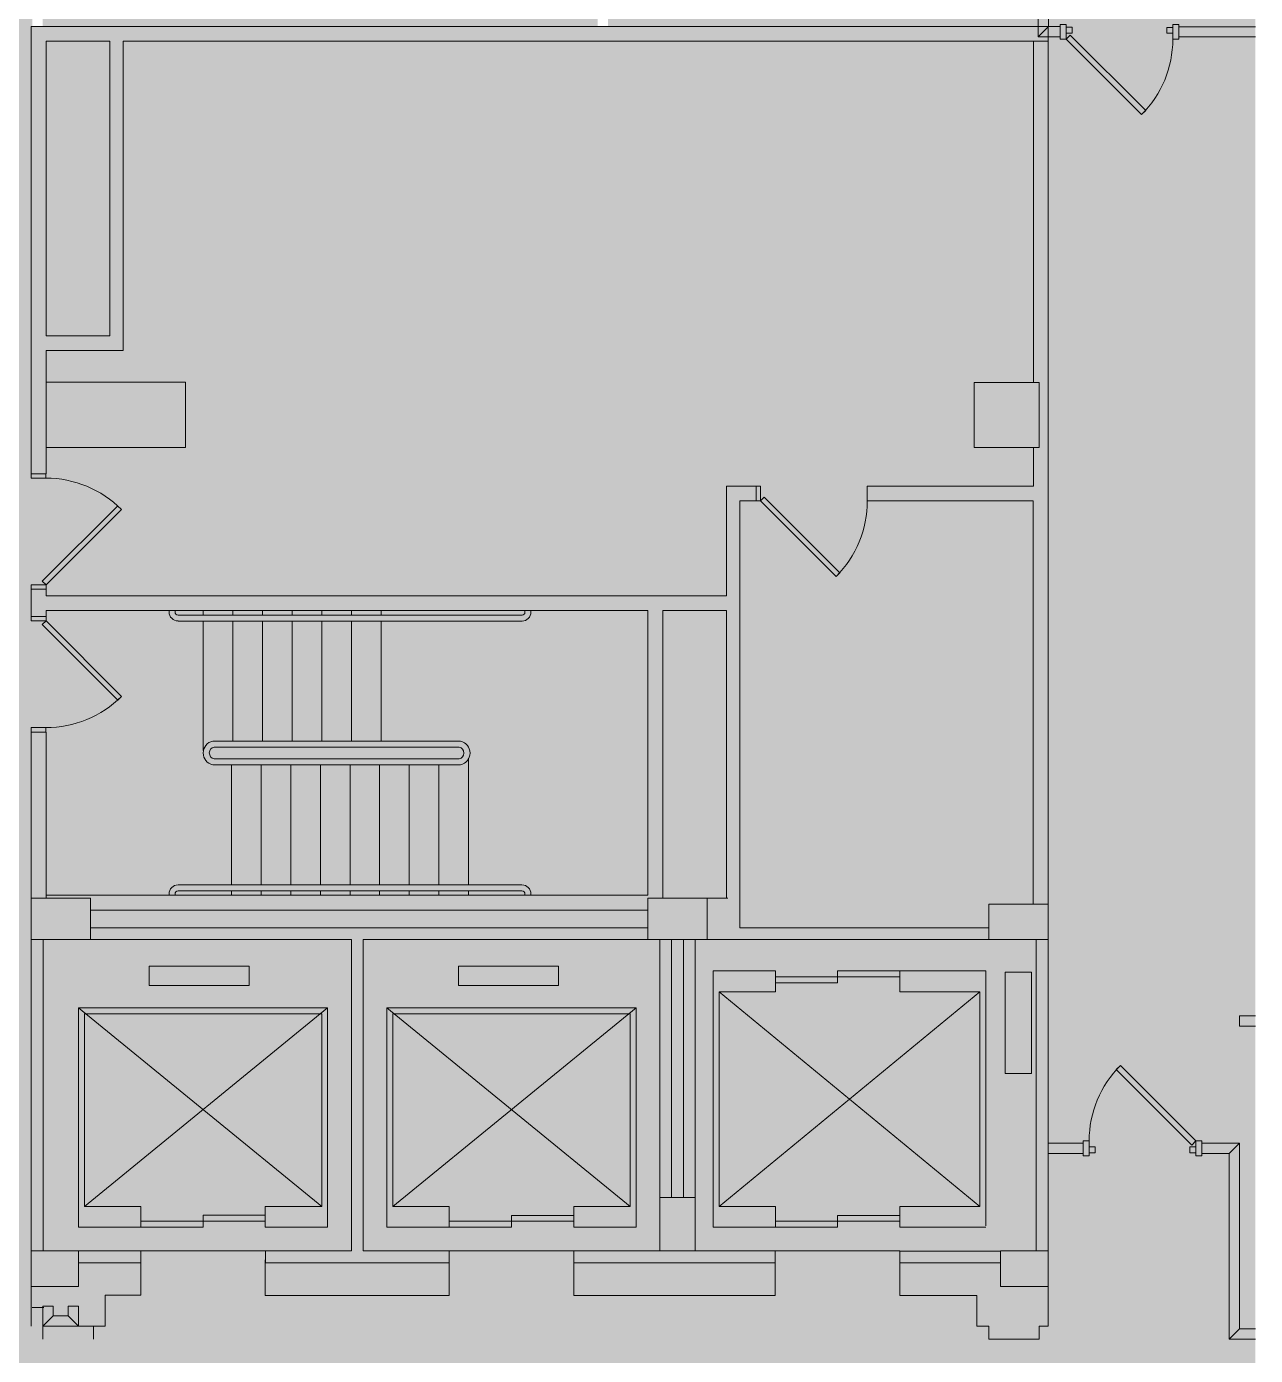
# Model space of a CAD drawing. Header units: inches. Extents: x 240 to 2111, y -1901 to 154.
# Drawn here: x 1696.3 to 2110.8, y -1195.8 to -747.6 of the extents above; entities that cross this region are included whole.
import ezdxf

# ---------------------------------------------------------------- set-up
doc = ezdxf.new("R2010")
doc.units = ezdxf.units.IN
doc.header["$MEASUREMENT"] = 0
doc.layers.get('DefPoints').update_dxf_attribs({"lineweight": 9})
for name, color, linetype, lineweight in [('8th floor - 800-805 background_dwg', 8, 'Continuous', 9), ('A-DETL-GENF', 92, 'Continuous', 9), ('A-Door-Exst', 7, 'Continuous', 9), ('A-Wall-Bldg', 7, 'Continuous', 9), ('A-Wall-Exst', 7, 'Continuous', 9), ('A-WALL-PATT', 111, 'Continuous', 13)]:
    doc.layers.add(name, color=color, linetype=linetype, lineweight=lineweight)

# ---------------------------------------------------------------- blocks, each defined once
blk = doc.blocks.new('8th floor - 800-805 background_dwg-4807125-FIRST FLOOR CONSTRUCTION')
at = {"layer": 'A-Wall-Bldg'}
h = blk.add_hatch(color=256, dxfattribs=at)
h.paths.add_polyline_path([(1317.55, 942.53), (1317.55, 947.53), (1276.05, 947.53), (1276.05, 973.53), (1171.71, 973.55), (1171.71, 1285.55), (1166.74, 1285.55), (1166.74, 1281.56), (1166.74, 1281.56), (1166.72, 942.54), (1314.47, 942.53)], flags=0)
h.paths.add_polyline_path([(1271.05, 969.07), (1271.05, 947.53), (1171.7, 947.55), (1171.71, 969.09), (1271.05, 969.07)], flags=0)
for points in [[(1308.74, 1282.53), (1286.74, 1282.53), (1286.74, 1260.53), (1308.74, 1260.53), (1308.74, 1281.56)], [(1474.74, 1285.49), (1474.74, 1285.51), (1462.75, 1285.49), (1462.74, 1265.51), (1474.74, 1265.51), (1474.74, 1281.51)], [(1308.71, 994.53), (1286.71, 994.53), (1286.71, 947.53), (1308.7, 947.53), (1308.71, 973.55)]]:
    blk.add_hatch(color=256, dxfattribs=at).paths.add_polyline_path(points, flags=0)
h = blk.add_hatch(color=256, dxfattribs=at)
h.paths.add_polyline_path([(1591.75, 1285.49), (1579.74, 1285.49), (1579.74, 1269.5), (1591.74, 1269.49), (1591.75, 1285.49)], flags=0)
h.paths.add_polyline_path([(1591.7, 942.49), (1591.7, 958.49), (1579.7, 958.49), (1579.7, 942.5)], flags=0)
h.paths.add_polyline_path([(1579.73, 1166.49), (1561.73, 1166.49), (1561.73, 1154.5), (1579.73, 1154.5)], flags=0)
h.paths.add_polyline_path([(1474.73, 1154.5), (1474.72, 1170.51), (1460.73, 1170.51), (1460.73, 1150.51), (1474.73, 1150.51)], flags=0)
h.paths.add_polyline_path([(1474.71, 962.51), (1460.7, 962.51), (1460.7, 942.51), (1474.71, 942.53), (1474.71, 947.53)], flags=0)
h = blk.add_hatch(color=256, dxfattribs=at)
h.paths.add_polyline_path([(1583.76, 1261.49), (1583.75, 1269.49), (1579.75, 1269.49), (1579.75, 1235.5), (1583.76, 1235.5)], flags=0)
h.paths.add_polyline_path([(1579.74, 1281.51), (1579.74, 1285.49), (1474.75, 1285.49), (1474.75, 1281.51), (1579.74, 1281.51)], flags=0)
h = blk.add_hatch(color=256, dxfattribs=at)
h.paths.add_polyline_path([(1609.5, 1282.5), (1605.1, 1282.5), (1605.09, 1285.49), (1591.75, 1285.49), (1591.74, 1269.49), (1583.77, 1269.49), (1583.76, 1235.5), (1594.73, 1235.5), (1594.73, 1261.49), (1605.09, 1261.49), (1605.09, 1265.5), (1609.49, 1265.5), (1609.49, 1269.49)], flags=0)
h.paths.add_polyline_path([(1603.01, 962.57), (1602.73, 962.72), (1602.63, 978.69), (1594.28, 979.49), (1583.7, 979.45), (1583.7, 958.49), (1591.71, 958.49), (1591.7, 942.49), (1598.83, 942.5), (1598.83, 946.49), (1602.84, 946.5), (1602.97, 958.49)], flags=0)
h.paths.add_polyline_path([(1594.72, 1125.49), (1594.72, 1193.49), (1583.75, 1193.49), (1583.75, 1125.49)], flags=0)
h.paths.add_polyline_path([(1594.71, 1021.5), (1594.71, 1083.49), (1583.72, 1083.49), (1583.71, 1021.49), (1594.71, 1021.49)], flags=0)
h = blk.add_hatch(color=256, dxfattribs=at)
h.paths.add_polyline_path([(1583.73, 1125.5), (1583.73, 1193.49), (1579.74, 1193.49), (1579.73, 1125.5), (1583.73, 1125.5)], flags=0)
h.paths.add_polyline_path([(1561.73, 1166.5), (1474.73, 1166.49), (1474.73, 1162.51), (1561.73, 1162.5), (1561.73, 1166.49)], flags=0)
h.paths.add_polyline_path([(1561.73, 1158.5), (1474.73, 1158.5), (1474.73, 1154.51), (1561.73, 1154.5)], flags=0)
h = blk.add_hatch(color=256, dxfattribs=at)
h.paths.add_polyline_path([(1583.72, 1083.5), (1579.72, 1083.49), (1579.71, 1054.5), (1474.72, 1054.51), (1474.72, 1150.51), (1470.73, 1150.51), (1470.71, 962.51), (1474.71, 962.51), (1474.72, 1050.51), (1579.71, 1050.49), (1579.72, 1021.5), (1583.71, 1021.5), (1583.72, 1083.49)], flags=0)
h.paths.add_polyline_path([(1583.69, 958.49), (1583.69, 979.5), (1579.69, 979.5), (1579.7, 958.5), (1583.69, 958.49)], flags=0)
h.paths.add_polyline_path([(1579.7, 942.5), (1579.7, 946.5), (1474.71, 946.5), (1474.71, 942.51), (1579.7, 942.5)], flags=0)
h.paths.add_polyline_path([(1460.7, 947.51), (1460.7, 947.51), (1404.71, 947.51), (1404.71, 942.52), (1460.7, 942.53), (1460.7, 947.03)], flags=0)
at = {"layer": 'A-Door-Exst', "flags": 128}
for points in [[(1547.6, 1335.34), (1547.6, 1337.34), (1542.6, 1337.34), (1542.6, 1335.34)], [(1542.6, 1335.34), (1544.02, 1333.93), (1518.56, 1308.47), (1517.15, 1309.89)], [(1546.6, 1335.34), (1546.6, 1333.34), (1544.6, 1333.34), (1544.6, 1335.34)], [(1546.6, 1299.34), (1546.6, 1301.34), (1544.6, 1301.34), (1544.6, 1299.34)], [(1547.6, 1299.34), (1547.6, 1297.34), (1542.6, 1297.34), (1542.6, 1299.34)]]:
    blk.add_lwpolyline(points, close=True, dxfattribs=at)
at = {"layer": 'A-Door-Exst'}
blk.add_arc((1542.6, 1335.34), 36, 225, 270, dxfattribs=at)
at = {"layer": 'A-Wall-Bldg'}
for p, q in [((1286.74, 1280.54), (1171.74, 1280.54)), ((1487.29, 1193.51), (1487.29, 1235.51)), ((1579.74, 1193.49), (1579.74, 1235.5)), ((1561.73, 1166.5), (1474.73, 1166.5)), ((1561.73, 1162.5), (1474.73, 1162.5)), ((1561.73, 1158.5), (1474.73, 1158.5)), ((1464.73, 1150.51), (1464.73, 962.51)), ((1470.71, 962.51), (1470.71, 1150.51)), ((1364.28, 1111.06), (1363.77, 1111.06)), ((1364.27, 1109.06), (1363.77, 1109.06)), ((1365.27, 1108.06), (1365.27, 992.05)), ((1367.27, 1108.06), (1367.27, 992.05)), ((1456.27, 1108.05), (1456.27, 992.05)), ((1458.27, 1108.05), (1458.27, 992.05)), ((1459.27, 1111.05), (1459.77, 1111.05)), ((1459.27, 1109.05), (1459.77, 1109.05)), ((1413.5, 1090.05), (1456.27, 1090.05)), ((1458.27, 1090.05), (1459.77, 1090.05)), ((1407.77, 1087.32), (1407.77, 1003.76)), ((1409.77, 1086.88), (1409.77, 1004.2)), ((1413.77, 1086.88), (1413.77, 1004.2)), ((1415.77, 1087.32), (1415.77, 1003.76)), ((1415.77, 1080.05), (1456.27, 1080.05)), ((1458.27, 1080.05), (1459.77, 1080.05)), ((1415.77, 1070.05), (1456.27, 1070.05)), ((1458.27, 1070.05), (1459.77, 1070.05)), ((1367.27, 1060.54), (1407.77, 1060.54)), ((1415.77, 1060.05), (1456.27, 1060.05)), ((1458.27, 1060.05), (1459.77, 1060.05)), ((1363.77, 1050.54), (1365.27, 1050.54)), ((1367.27, 1050.54), (1407.77, 1050.54)), ((1415.77, 1050.05), (1456.27, 1050.05)), ((1458.27, 1050.05), (1459.77, 1050.05)), ((1363.77, 1040.54), (1365.27, 1040.54)), ((1367.27, 1040.54), (1407.77, 1040.54)), ((1415.77, 1040.05), (1456.27, 1040.05)), ((1458.27, 1040.05), (1459.77, 1040.05)), ((1497.71, 1042.51), (1564.7, 960.5)), ((1363.77, 1030.54), (1365.27, 1030.54)), ((1367.27, 1030.54), (1407.77, 1030.54)), ((1415.77, 1030.05), (1456.27, 1030.05)), ((1363.77, 1020.54), (1365.27, 1020.54)), ((1367.27, 1020.54), (1407.77, 1020.54)), ((1415.77, 1020.05), (1456.27, 1020.05)), ((1458.26, 1020.05), (1459.76, 1020.05)), ((1363.76, 1010.54), (1365.27, 1010.54)), ((1367.27, 1010.54), (1407.77, 1010.54)), ((1415.77, 1010.05), (1456.27, 1010.05)), ((1458.26, 1010.05), (1459.76, 1010.05)), ((1363.77, 1000.54), (1365.27, 1000.54)), ((1367.27, 1000.54), (1410.98, 1000.54)), ((1364.22, 991.05), (1363.71, 991.05)), ((1459.27, 991.05), (1459.78, 991.05)), ((1364.31, 989.05), (1363.71, 989.05)), ((1459.18, 989.05), (1459.78, 989.05)), ((1579.69, 958.5), (1579.69, 979.5)), ((1317.55, 942.52), (1317.55, 947.52)), ((1404.71, 947.52), (1460.71, 947.52)), ((1474.7, 946.51), (1579.7, 946.51)), ((1598.83, 942.81), (1598.83, 946.81)), ((1404.71, 942.52), (1470.71, 942.52))]:
    blk.add_line(p, q, dxfattribs=at)
at = {"layer": 'A-Wall-Bldg', "flags": 128}
for points in [[(1474.74, 1265.51), (1462.74, 1265.51), (1462.74, 1285.51), (1166.74, 1285.51), (1166.74, 1281.56), (1166.74, 942.54), (1317.55, 942.54)], [(1317.55, 947.53), (1276.05, 947.53), (1276.05, 973.53), (1171.71, 973.53), (1171.71, 1285.55)], [(1286.74, 1260.53), (1286.74, 1282.53), (1308.74, 1282.53), (1308.74, 1260.53), (1286.74, 1260.53)], [(1462.75, 1285.51), (1474.75, 1285.51), (1605.1, 1285.51), (1605.1, 1282.49), (1609.5, 1282.49), (1609.5, 1265.5), (1605.09, 1265.5), (1605.09, 1261.49), (1594.73, 1261.49), (1594.73, 1235.49), (1582.72, 1235.49)], [(1474.73, 1170.52), (1474.73, 1265.51), (1474.73, 1285.51)], [(1474.75, 1281.51), (1579.74, 1281.51), (1579.74, 1285.49)], [(1591.74, 1269.49), (1579.74, 1269.49), (1579.74, 1285.5), (1591.75, 1285.5), (1591.75, 1269.49)], [(1462.75, 1280.51), (1326.74, 1280.51), (1326.74, 1226.01), (1326.73, 1224.52), (1321.73, 1224.52), (1321.73, 1226.01), (1321.73, 1280.54), (1308.74, 1280.54)], [(1485.7, 1271.06), (1519.87, 1271.06), (1519.87, 1279.91), (1485.7, 1279.91), (1485.7, 1271.06)], [(1583.77, 1269.49), (1579.75, 1269.49), (1579.75, 1235.5), (1583.76, 1235.5), (1583.76, 1269.49)], [(1326.73, 1187.01), (1326.73, 1188.51), (1321.73, 1188.51), (1321.73, 1187.01), (1326.73, 1187.01), (1326.73, 1181.52), (1470.73, 1181.52), (1470.73, 1265.51)], [(1571.28, 1172.5), (1485.28, 1172.5), (1485.28, 1193.51), (1492.29, 1193.51), (1492.29, 1174.51), (1564.74, 1262.5), (1564.74, 1235.5), (1571.74, 1235.5), (1571.74, 1264.5)], [(1571.3, 1264.5), (1485.29, 1264.5), (1485.29, 1235.51), (1492.29, 1235.51), (1492.29, 1262.51)], [(1492.28, 1174.51), (1564.73, 1174.51), (1492.3, 1262.51), (1564.74, 1262.51)], [(1485.29, 1235.51), (1485.29, 1214.51), (1489.29, 1214.51), (1489.29, 1193.51)], [(1567.74, 1235.5), (1567.74, 1214.5), (1571.74, 1214.5), (1571.74, 1193.5)], [(1569.73, 1193.5), (1569.73, 1214.5), (1569.73, 1235.5)], [(1485.73, 1172.51), (1571.73, 1172.51), (1571.73, 1193.5), (1564.73, 1193.5), (1564.73, 1174.5)], [(1579.73, 1125.5), (1579.73, 1193.49), (1583.75, 1193.49), (1583.75, 1125.5), (1579.73, 1125.5), (1579.73, 1083.5), (1583.72, 1083.5), (1583.72, 1021.5), (1579.71, 1021.5)], [(1582.71, 1125.49), (1594.72, 1125.49), (1594.72, 1193.49), (1582.72, 1193.49)], [(1356.55, 942.52), (1356.55, 947.52), (1358.7, 947.52), (1358.7, 1177.06), (1321.73, 1177.06), (1321.73, 1187.01)], [(1460.73, 1155.51), (1363.73, 1155.51), (1363.73, 1177.06), (1460.73, 1177.06)], [(1474.73, 1150.51), (1460.73, 1150.51), (1460.73, 1170.51), (1460.73, 1177.44)], [(1579.72, 1083.5), (1579.72, 1054.5), (1474.72, 1054.5), (1474.72, 1150.51), (1474.72, 1170.51), (1460.73, 1170.51)], [(1561.73, 1154.5), (1579.73, 1154.5), (1579.73, 1166.49), (1561.73, 1166.49), (1561.73, 1154.5), (1474.73, 1154.5)], [(1365.71, 942.52), (1365.71, 947.52), (1363.7, 947.52), (1363.7, 1150.52), (1459.73, 1150.52), (1459.73, 947.51)], [(1497.73, 1146.51), (1571.73, 1146.51), (1571.73, 1125.49), (1564.72, 1125.49), (1564.72, 1144.5), (1499.73, 1144.5), (1499.73, 1064.5), (1564.72, 1064.5), (1497.73, 1146.51), (1497.73, 1062.51), (1564.73, 1144.5)], [(1567.73, 1125.49), (1567.73, 1104.5), (1571.72, 1104.5), (1571.72, 1083.49)], [(1569.72, 1083.49), (1569.72, 1104.49), (1569.72, 1125.49)], [(1490.2, 1120.35), (1483.66, 1120.35), (1483.66, 1086.6), (1490.19, 1086.6), (1490.19, 1120.35)], [(1497.71, 1062.51), (1571.72, 1062.51), (1571.72, 1083.49), (1564.72, 1083.49), (1564.72, 1064.5)], [(1582.7, 1021.49), (1594.71, 1021.49), (1594.71, 1083.49), (1582.7, 1083.49)], [(1605.07, 942.49), (1579.7, 942.49), (1591.7, 942.49), (1591.7, 958.49), (1579.7, 958.49), (1579.7, 942.5), (1474.71, 942.5), (1474.71, 962.51), (1474.71, 1050.51), (1579.71, 1050.51), (1579.71, 1021.5), (1579.71, 979.5), (1583.7, 979.5), (1583.7, 958.49)], [(1499.7, 960.5), (1499.7, 1040.5), (1564.71, 1040.5), (1497.7, 958.51), (1571.7, 958.51), (1571.7, 979.49), (1564.71, 979.49), (1564.71, 960.5), (1499.7, 960.5)], [(1564.71, 1040.5), (1564.71, 1021.49), (1571.71, 1021.49), (1571.71, 1042.49), (1497.71, 1042.49), (1497.71, 958.51)], [(1567.71, 1021.5), (1567.71, 1000.5), (1571.71, 1000.5), (1571.71, 979.49)], [(1569.7, 979.5), (1569.7, 1000.49), (1569.7, 1021.49)], [(1490.18, 1016.02), (1483.65, 1016.02), (1483.65, 982.27), (1490.18, 982.27), (1490.18, 1016.02)], [(1286.71, 947.53), (1286.71, 994.53), (1308.71, 994.53), (1308.71, 947.53), (1286.71, 947.53)], [(1605.07, 963.49), (1605.07, 967.49), (1594.7, 967.49), (1594.7, 979.49), (1582.7, 979.49)], [(1329.59, 972.96), (1355.05, 947.52), (1353.81, 946.28), (1328.35, 971.73)], [(1271.05, 947.53), (1171.7, 947.53), (1171.7, 969.09), (1271.05, 969.09), (1271.05, 947.53)], [(1474.71, 942.51), (1460.7, 942.51), (1460.7, 962.51), (1474.71, 962.51)], [(1609.47, 946.49), (1605.07, 946.49), (1605.07, 963.49), (1609.47, 963.49)], [(1317.55, 947.51), (1319.05, 947.51), (1319.05, 942.51), (1317.55, 942.51)], [(1356.55, 947.52), (1355.05, 947.52), (1355.05, 942.52), (1356.55, 942.52), (1365.71, 942.52), (1367.2, 942.52), (1367.2, 947.52), (1365.71, 947.52)], [(1403.2, 942.51), (1404.71, 942.51), (1404.71, 947.51), (1403.21, 947.51), (1403.21, 942.51)]]:
    blk.add_lwpolyline(points, dxfattribs=at)
for points in [[(1325.5, 1189.75), (1350.95, 1215.2), (1352.19, 1213.97), (1326.73, 1188.51)], [(1365.27, 1060.54), (1363.77, 1060.54)], [(1459.76, 1030.05), (1458.26, 1030.05)], [(1368.44, 946.28), (1393.91, 971.73), (1392.67, 972.97), (1367.21, 947.52)]]:
    blk.add_lwpolyline(points, close=True, dxfattribs=at)
at = {"layer": 'A-Wall-Bldg'}
for centre, radius, start, end in [((1326.78, 1188.59), 35.91, 44.9706, 90.0769), ((1364.27, 1108.06), 3, 359.9911, 89.9911), ((1364.27, 1108.06), 1, 359.9911, 89.9911), ((1459.27, 1108.05), 3, 89.9976, 179.9976), ((1459.27, 1108.05), 1, 89.9976, 179.9976), ((1411.77, 1086.44), 4.09, 12.3338, 167.6614), ((1411.77, 1086.44), 2.03, 12.3338, 167.6614), ((1411.75, 1004.63), 2.03, 192.3338, 347.6614), ((1411.75, 1004.63), 4.09, 192.3338, 347.6614), ((1364.22, 992.05), 3, 269.9978, 359.9978), ((1364.22, 992.05), 1, 269.9978, 359.9978), ((1459.27, 992.05), 3, 179.9976, 269.9976), ((1459.27, 992.05), 1, 179.9976, 269.9976), ((1355.06, 947.51), 36.01, 135.0184, 180.0048), ((1367.19, 947.51), 36.01, 359.9941, 44.9788)]:
    blk.add_arc(centre, radius, start, end, dxfattribs=at)
at = {"layer": 'A-Wall-Exst', "flags": 128}
for points in [[(1543.35, 1337.34), (1546.85, 1337.34), (1546.85, 1346.52), (1609.51, 1346.52), (1609.51, 1355.41)], [(1606.01, 1355.41), (1606.01, 1350.01), (1543.35, 1350.01), (1543.35, 1337.34)]]:
    blk.add_lwpolyline(points, dxfattribs=at)
for points in [[(1543.35, 1285.5), (1546.85, 1285.5), (1546.85, 1297.34), (1543.35, 1297.34)], [(1601.57, 955.01), (1601.57, 949.99), (1598.35, 949.99), (1598.35, 946.49), (1605.07, 946.49), (1605.07, 958.51), (1598.35, 958.51), (1598.35, 955.01)]]:
    blk.add_lwpolyline(points, close=True, dxfattribs=at)
at = {"layer": 'A-WALL-PATT', "color": 7, "lineweight": 9}
for p, q in [((1503.87, 1350.02), (1500.37, 1350.02)), ((1546.85, 1337.34), (1543.35, 1337.34)), ((1170.25, 1329.56), (1166.75, 1329.56)), ((1543.35, 1297.34), (1546.85, 1297.34)), ((1166.74, 1289.56), (1170.24, 1289.56)), ((1546.85, 1285.5), (1543.35, 1285.5)), ((1598.35, 955.01), (1598.35, 958.51)), ((1598.35, 946.49), (1598.35, 949.99))]:
    blk.add_line(p, q, dxfattribs=at)
at = {"layer": 'A-WALL-PATT', "color": 7, "lineweight": 9, "flags": 128}
for points in [[(1546.85, 1346.52), (1543.35, 1350.02)], [(1606.01, 1350.01), (1609.51, 1346.51)], [(1166.74, 1285.59), (1170.24, 1282.09)], [(1601.57, 955.01), (1605.07, 958.51)], [(1601.57, 949.99), (1605.07, 946.49)]]:
    blk.add_lwpolyline(points, close=True, dxfattribs=at)
at = {"layer": 'DefPoints', "flags": 128}
for points in [[(1166.77, 1355.41), (1166.77, 1329.56), (1170.25, 1329.56), (1170.25, 1355.41)], [(1500.38, 1355.41), (1500.38, 1350.02), (1503.87, 1350.02), (1503.87, 1355.41)], [(1166, 1327.56), (1166, 1329.56), (1171, 1329.56), (1171, 1327.56), (1166, 1327.56)], [(1167, 1327.56), (1167, 1325.56), (1169, 1325.56), (1169, 1327.56), (1167, 1327.56)], [(1165.99, 1291.56), (1165.99, 1289.56), (1170.99, 1289.56), (1170.99, 1291.56), (1165.99, 1291.56)], [(1166.99, 1291.56), (1166.99, 1293.56), (1168.99, 1293.56), (1168.99, 1291.56), (1166.99, 1291.56)], [(1166.74, 1285.59), (1154.96, 1285.59), (1154.96, 1282.09), (1170.24, 1282.09), (1170.24, 1289.56), (1166.74, 1289.56), (1166.74, 1285.59)]]:
    blk.add_lwpolyline(points, dxfattribs=at)
blk.add_lwpolyline([(1170.99, 1291.56), (1169.58, 1292.97), (1195.04, 1318.43), (1196.45, 1317.01)], close=True, dxfattribs=at)
at = {"layer": 'DefPoints'}
blk.add_arc((1170.99, 1291.56), 36, 44.9921, 89.9921, dxfattribs=at)

msp = doc.modelspace()

# ---------------------------------------------------------------- hatches: boundary and pattern name
at = {"layer": 'A-DETL-GENF'}
h = msp.add_hatch(color=254, dxfattribs=at)
h.paths.add_polyline_path([(768.71, -1901.45), (848.14, -1901.45), (893.48, -1789.26), (903.31, -1793.24), (859.57, -1901.45), (2110.78, -1901.45), (2110.78, -176.86), (2008.52, -429.97), (1892.39, -383.05), (1892.39, -747.55), (1888.89, -747.53), (1888.89, -489.42), (1881.89, -489.42), (1881.89, -485.92), (1888.89, -485.92), (1888.89, -381.64), (1871.3, -374.53), (1913.44, -270.22), (1928.64, -276.36), (1927.33, -279.61), (1915.37, -274.78), (1875.85, -372.6), (2006.58, -425.41), (2068.3, -272.67), (1992.86, -242.19), (1970.67, -297.12), (1964.41, -294.59), (1965.72, -291.35), (1968.74, -292.56), (1989.62, -240.88), (1981.97, -237.79), (1983.28, -234.55), (2069.61, -269.42), (2110.78, -167.52), (2110.78, 42.18), (1940.83, 110.88), (1553.94, 110.88), (1494.21, -36.95), (1610.28, -83.84), (1608.97, -87.09), (1480.15, -35.04), (1481.46, -31.8), (1490.97, -35.64), (1550.16, 110.88), (1346.5, 110.88), (1315.87, 35.15), (1393.31, 3.82), (1393.43, 4.11), (1413.83, -4.13), (1413.75, -4.44), (1444.38, -16.81), (1443.06, -20.06), (1412.41, -7.67), (1405.5, -24.75), (1385.1, -16.51), (1392, 0.57), (1294.39, 40.06), (1295.7, 43.3), (1312.62, 36.46), (1342.72, 110.88), (1145.86, 110.88), (1150.94, 108.82), (1148.52, 102.84), (1258.62, 58.3), (1257.31, 55.06), (1147.2, 99.6), (1139.52, 80.6), (1115.51, 90.32), (1123.83, 110.88), (631.53, 110.88), (624.73, 94.03), (792.9, 26), (797.01, 36.17), (959.52, -29.48), (958.26, -32.61), (992.67, -46.53), (992.63, -46.63), (994.78, -47.5), (992.9, -52.14), (941.31, -31.15), (849.57, 5.96), (814.09, -81.84), (958.72, -140.67), (994.81, -155.26), (1030.39, -67.29), (1026.24, -65.61), (1028.12, -60.98), (1029.71, -61.62), (1029.75, -61.53), (1058.18, -73.03), (1058.18, -73.13), (1059, -73.46), (1057.13, -78.1), (1037.81, -70.29), (1002.22, -158.26), (1015.08, -163.45), (1018.42, -155.21), (1038.81, -163.45), (1030.57, -183.85), (1010.17, -175.6), (1010.93, -173.71), (998.08, -168.51), (976.49, -221.88), (1215.66, -318.63), (1265.23, -195.93), (1222.67, -178.72), (1234.4, -149.74), (1090.72, -91.66), (1092.59, -87.03), (1095.23, -88.1), (1095.26, -88.03), (1285.7, -165.08), (1283.82, -169.72), (1280.66, -168.44), (1244.39, -258.21), (1281.37, -273.17), (1285.43, -263.13), (1305.83, -271.37), (1298.33, -289.91), (1307.84, -293.76), (1347.55, -195.48), (1317.23, -183.22), (1319.1, -178.59), (1496.33, -250.23), (1496.33, -250.28), (1637.87, -307.47), (1637.86, -1157.84), (1596.49, -1157.84), (1596.49, -1238.44), (1393.68, -1238.48), (1390.34, -1246.85), (1390.34, -1238.44), (1388.86, -1238.44), (1388.86, -855.25), (1285.16, -925.18), (1265.15, -975.36), (1229.33, -960.88), (1199.86, -980.75), (1179.39, -995), (1206.13, -1033.42), (1190.34, -1072.48), (1093.05, -928.2), (1092.62, -927.66), (1092.08, -927.23), (1091.46, -926.93), (1090.79, -926.79), (1090.1, -926.8), (1089.43, -926.97), (1088.82, -927.28), (1040.99, -959.53), (1028.72, -950.31), (1016.73, -940.73), (1005.04, -930.78), (993.65, -920.48), (982.58, -909.85), (971.84, -898.88), (960.67, -886.71), (951.38, -876), (941.31, -863.63), (932.34, -851.92), (923.37, -839.46), (914.79, -826.73), (906.6, -813.75), (898.8, -800.52), (891.41, -787.07), (884.43, -773.4), (877.86, -759.52), (871.72, -745.45), (866.01, -731.2), (860.73, -716.79), (855.89, -702.22), (851.5, -687.51), (847.55, -672.68), (895.3, -640.47), (895.87, -640), (896.35, -639.3), (896.59, -638.72), (896.69, -637.99), (896.59, -637.19), (896.31, -636.49), (811.28, -510.38), (305.2, -510.38), (305.2, -339.24), (300.95, -339.24), (300.95, -335.74), (343.64, -335.74), (357.87, -300.53), (351.67, -298.02), (362.17, -272.03), (368.37, -274.53), (394.3, -210.28), (355.22, -194.49), (356.53, -191.24), (362.31, -193.57), (381.76, -145.42), (375.99, -143.08), (377.3, -139.84), (416.41, -155.63), (461.67, -43.6), (434.32, -32.55), (437.22, -25.37), (440.47, -26.68), (438.87, -30.62), (552.11, -76.36), (596.87, 34.43), (483.64, 80.18), (475.59, 60.26), (481.6, 57.83), (472.61, 35.57), (466.6, 38), (455.45, 10.41), (452.21, 11.72), (463.35, 39.31), (450.36, 44.57), (459.35, 66.82), (472.35, 61.57), (481.71, 84.74), (598.18, 37.68), (627.76, 110.88), (239.63, 110.88), (239.63, -1901.45), (699.56, -1901.45)], flags=0)
h.paths.add_polyline_path([(2042.78, -1867.18), (1791.78, -1867.14), (1791.78, -1754.78), (1749.79, -1754.77), (1749.79, -1772.24), (1727.79, -1772.24), (1727.79, -1754.77), (1697.8, -1754.77), (1697.85, -1292.15), (1701.85, -1294.47), (1713.86, -1294.47), (1713.86, -1292.15), (1734.76, -1292.74), (1734.76, -1303.1), (1734.84, -1302.52), (1734.84, -1318.53), (1701.85, -1318.49), (1701.85, -1414.52), (1805.83, -1414.53), (1805.83, -1318.54), (1776.85, -1318.53), (1776.85, -1302.53), (1838.84, -1302.53), (1838.84, -1314.53), (1838.84, -1314.54), (1838.84, -1318.54), (1809.84, -1318.54), (1809.84, -1414.54), (1913.83, -1414.55), (1913.84, -1318.55), (1880.85, -1318.55), (1880.85, -1302.54), (1942.84, -1302.55), (1942.84, -1314.55), (1942.84, -1314.56), (1942.84, -1318.55), (1984.84, -1318.55), (1984.85, -1302.55), (2016.85, -1302.55), (2016.85, -1292.19), (2020.86, -1292.19), (2020.86, -1287.79), (2037.86, -1287.8), (2037.86, -1292.2), (2041.86, -1292.2), (2041.83, -1516.2), (2024.82, -1516.21), (2024.82, -1451.2), (1895.83, -1451.19), (1895.82, -1455.33), (1890.83, -1455.33), (1890.83, -1428.02), (1713.83, -1428.02), (1713.82, -1454.52), (1701.82, -1454.52), (1701.82, -1571.24), (1890.81, -1571.25), (1890.83, -1494.33), (1895.83, -1494.33), (1895.83, -1511.19), (1939.54, -1511.2), (1939.54, -1516.19), (1895.82, -1516.19), (1895.82, -1564.19), (1983.82, -1564.19), (1983.82, -1516.2), (1978.54, -1516.19), (1978.54, -1511.2), (1988.82, -1511.2), (1988.81, -1655.26), (1978.24, -1655.26), (1978.24, -1650.26), (1983.81, -1650.25), (1983.81, -1610.67), (1964.48, -1610.67), (1964.48, -1590.14), (1923.81, -1590.15), (1923.81, -1650.25), (1939.24, -1650.26), (1939.24, -1655.26), (1923.81, -1655.27), (1923.8, -1671.22), (1918.81, -1671.22), (1918.81, -1595.25), (1701.8, -1595.25), (1701.8, -1715.23), (1724.02, -1715.23), (1724.02, -1742.37), (1887.8, -1742.37), (1887.8, -1715.25), (1918.8, -1715.25), (1918.81, -1710.22), (1923.8, -1710.22), (1923.8, -1715.25), (2024.8, -1715.26), (2024.81, -1650.26), (2042.81, -1650.26), (2042.78, -1820.31), (2037.8, -1820.31), (2037.78, -1720.27), (1985.8, -1720.27), (1985.8, -1761.17), (2015.78, -1761.17), (2015.79, -1750.26), (2037.79, -1750.26), (2037.78, -1772.26), (2015.78, -1772.26), (2015.78, -1766.17), (1837.78, -1766.16), (1837.79, -1862.15), (2037.78, -1862.15), (2037.8, -1859.32), (2042.78, -1859.31), (2042.78, -1862.18)], flags=0)
h.paths.add_polyline_path([(1832.78, -1862.15), (1832.79, -1862.14), (1832.79, -1754.79), (1796.79, -1754.78), (1796.79, -1862.14)], flags=0)
h.paths.add_polyline_path([(1749.78, -1855.24), (1727.78, -1855.24), (1727.79, -1833.24), (1749.79, -1833.24)], flags=0)
h.paths.add_polyline_path([(1203.49, -1816.96), (1180.75, -1816.96), (1180.75, -1787.96), (1203.5, -1787.96), (1203.49, -1816.96)], flags=0)
h.paths.add_polyline_path([(1434.17, -1800.49), (1411.58, -1767.17), (1435.8, -1750.77), (1458.38, -1784.08), (1434.17, -1800.49)], flags=0)
h.paths.add_polyline_path([(1895.8, -1761.17), (1975.79, -1761.17), (1975.79, -1720.26), (1895.8, -1720.26), (1895.8, -1761.16)], flags=0)
h.paths.add_polyline_path([(1720.02, -1745.23), (1720.02, -1721.23), (1701.79, -1721.23), (1701.8, -1745.23), (1703.47, -1745.23)], flags=0)
h.paths.add_polyline_path([(2029.8, -1715.26), (2037.81, -1715.26), (2037.78, -1655.26), (2029.81, -1655.26), (2029.8, -1715.26)], flags=0)
h.paths.add_polyline_path([(1983.81, -1605.67), (1983.82, -1605.67), (1983.82, -1569.2), (1968.48, -1569.2), (1968.48, -1605.67), (1983.81, -1605.67)], flags=0)
h.paths.add_polyline_path([(1895.82, -1590.25), (1918.81, -1590.25), (1918.81, -1569.19), (1895.82, -1569.19), (1895.81, -1576.26), (1701.81, -1576.24), (1701.81, -1590.25), (1895.82, -1590.25)], flags=0)
h.paths.add_polyline_path([(1963.19, -1585.14), (1964.48, -1585.13), (1964.48, -1569.2), (1923.82, -1569.2), (1923.82, -1585.14)], flags=0)
h.paths.add_polyline_path([(1234.53, -1515.77), (1222.19, -1497.55), (1240.4, -1485.21), (1252.74, -1503.43)], flags=0)
h.paths.add_polyline_path([(2037.83, -1511.2), (2037.83, -1463.16), (2029.83, -1463.16), (2029.83, -1511.2)], flags=0)
h.paths.add_polyline_path([(1461.83, -1461.61), (1439.83, -1461.61), (1439.83, -1439.61), (1461.83, -1439.61)], flags=0)
h.paths.add_polyline_path([(2037.84, -1447.2), (2037.84, -1411.21), (2013.84, -1411.2), (2013.84, -1447.2), (2031.26, -1447.2)], flags=0)
h.paths.add_polyline_path([(2009.83, -1447.2), (2009.84, -1407.2), (2037.84, -1407.2), (2037.84, -1323.57), (1937.84, -1323.55), (1937.84, -1318.56), (1925.84, -1318.56), (1925.84, -1334.55), (1917.83, -1334.55), (1917.83, -1413.15), (1927.29, -1413.15), (1927.29, -1428.02), (1895.84, -1428.02), (1895.84, -1447.19), (2001.61, -1447.2)], flags=0)
h.paths.add_polyline_path([(1713.83, -1427.99), (1711.83, -1426.53), (1711.86, -1426.55)], flags=0)
h.paths.add_polyline_path([(1909.83, -1423.67), (1909.83, -1418.55), (1713.83, -1418.52), (1713.83, -1423.64), (1909.83, -1423.67)], flags=0)
h.paths.add_polyline_path([(2024.85, -1318.56), (2024.85, -1318.56), (2024.85, -1318.56)], flags=0)
h.paths.add_polyline_path([(1718.84, -1314.52), (1718.84, -1305.52), (1701.85, -1305.52), (1701.85, -1306.52), (1717.85, -1306.52), (1717.85, -1314.52)], flags=0)
h.paths.add_polyline_path([(1701.85, -1294.47), (1697.85, -1292.15), (1701.85, -1292.15)], flags=0)
h.paths.add_polyline_path([(1140.13, -1276.52), (1119.74, -1268.28), (1127.98, -1247.88), (1148.38, -1256.13)], flags=0)
h.paths.add_polyline_path([(1990.87, -1272.6), (1990.87, -1164.58), (2024.87, -1164.57), (2024.87, -1160.57), (2036.88, -1160.56), (2036.88, -1055.57), (2040.88, -1055.57), (2040.86, -1185.92), (2037.87, -1185.92), (2037.87, -1190.32), (2020.87, -1190.32), (2020.87, -1185.92), (2016.87, -1185.92), (2016.87, -1175.55), (1990.87, -1175.55)], flags=0)
h.paths.add_polyline_path([(1717.94, -1183.83), (1701.86, -1183.66), (1701.86, -1179.65), (1697.86, -1179.65), (1697.88, -1097.48), (1697.9, -985.53), (1702.89, -985.53), (1702.9, -1041.52), (1717.88, -1041.53), (1717.88, -1051.53), (1905.88, -1051.55), (1905.88, -1041.55), (1925.88, -1041.56), (1925.88, -1055.55), (1809.88, -1055.54), (1809.88, -1160.53), (1838.87, -1160.54), (1838.86, -1175.53), (1776.86, -1175.53), (1776.87, -1160.53), (1805.87, -1160.53), (1805.87, -1055.54), (1701.87, -1055.53), (1701.87, -1160.52), (1734.87, -1160.52), (1734.83, -1164.51), (1734.86, -1164.52), (1734.82, -1175.52), (1734.06, -1183.45), (1718.1, -1183.56)], flags=0)
h.paths.add_polyline_path([(1880.86, -1175.54), (1880.87, -1160.55), (1948.87, -1160.57), (1948.86, -1164.55), (1948.86, -1164.57), (1948.86, -1175.54)], flags=0)
h.paths.add_polyline_path([(1713.87, -1172.53), (1713.87, -1172.52), (1701.87, -1172.52)], flags=0)
h.paths.add_polyline_path([(1990.87, -1164.58), (1990.87, -1160.57), (2024.87, -1160.57), (2024.87, -1164.58), (1990.87, -1164.58)], flags=0)
h.paths.add_polyline_path([(1921.87, -1160.55), (1909.87, -1160.55), (1909.88, -1055.55), (1913.87, -1055.56), (1913.87, -1142.55), (1917.87, -1142.55), (1917.87, -1055.55), (1921.87, -1055.56), (1921.87, -1160.55)], flags=0)
h.paths.add_polyline_path([(2020.88, -1055.57), (2020.88, -1043.57), (2040.88, -1043.57), (2040.87, -1055.57), (2020.88, -1055.57)], flags=0)
h.paths.add_polyline_path([(1697.9, -898.37), (1697.92, -747.53), (1698.23, -747.53), (1698.23, -470.21), (1701.73, -470.21), (1701.73, -485.92), (1841.89, -485.96), (1841.89, -489.42), (1701.73, -489.42), (1701.73, -747.53), (2036.93, -747.57), (2036.93, -747.57), (2040.93, -747.57), (2040.93, -752.53), (1728.92, -752.53), (1728.9, -856.87), (1702.9, -856.88), (1702.9, -898.37)], flags=0)
h.paths.add_polyline_path([(2037.9, -889.57), (2015.9, -889.57), (2015.9, -867.56), (2037.9, -867.57)], flags=0)
h.paths.add_polyline_path([(1702.9, -889.53), (1702.9, -867.53), (1749.9, -867.53), (1749.9, -889.53), (1702.9, -889.52)], flags=0)
h.paths.add_polyline_path([(1724.45, -851.87), (1724.45, -752.53), (1702.9, -752.53), (1702.9, -851.87), (1703.51, -851.87)], flags=0)
h.paths.add_polyline_path([(713.83, -737.92), (688.79, -727.81), (695.59, -710.99), (720.62, -721.11), (713.97, -737.56)], flags=0)
h.paths.add_polyline_path([(473.33, -647.04), (451.84, -638.35), (460.83, -616.1), (482.32, -624.78), (474.65, -643.75)], flags=0)
h.paths.add_polyline_path([(1749.98, -601.81), (1727.98, -601.81), (1727.98, -579.53), (1749.94, -579.53), (1749.98, -579.81)], flags=0)
h.paths.add_polyline_path([(2037.94, -601.56), (2015.94, -601.56), (2015.94, -579.56), (2037.94, -579.56)], flags=0)
h.paths.add_polyline_path([(1698.23, -430.21), (1698.23, -265.39), (1114.16, -29.41), (1115.47, -26.16), (1601.7, -222.61), (1623.43, -168.83), (1632.93, -172.67), (1631.62, -175.92), (1625.36, -173.39), (1604.94, -223.92), (1643.89, -239.65), (1664.3, -189.12), (1657.58, -186.41), (1658.89, -183.16), (1704.64, -201.65), (1703.33, -204.89), (1667.55, -190.43), (1647.13, -240.97), (1726.79, -273.15), (1747.21, -222.62), (1740.42, -219.88), (1741.73, -216.63), (1748.52, -219.37), (1753.92, -206.01), (1796.89, -223.37), (1795.58, -226.62), (1755.86, -210.57), (1728.95, -277.16), (1728.95, -289.53), (1751.97, -289.53), (1751.97, -322.54), (1827.01, -352.86), (1866.45, -255.25), (1828.92, -240.09), (1830.23, -236.84), (1871.01, -253.32), (1828.95, -357.42), (1725.45, -315.6), (1725.45, -276.38), (1701.73, -266.8), (1701.73, -430.21)], flags=0)
h.paths.add_polyline_path([(1207.25, -339.45), (1214.16, -322.33), (967.57, -222.58), (990.66, -165.51), (987.76, -164.34), (967.88, -213.52), (918.75, -193.69), (908.54, -218.76), (1182.19, -329.32)], flags=0)
h.paths.add_polyline_path([(242.95, -339.24), (242.95, -335.74), (260.95, -335.74), (260.95, -339.24)], flags=0)
h.paths.add_polyline_path([(1749.97, -321.73), (1749.97, -315.53), (1734.61, -315.53), (1736.2, -316.17)], flags=0)
h.paths.add_polyline_path([(2037.97, -313.57), (2015.97, -313.56), (2015.97, -291.56), (2037.97, -291.57), (2037.97, -307.47)], flags=0)
h.paths.add_polyline_path([(1749.97, -291.53), (1749.97, -291.53), (1749.97, -291.53)], flags=0)
h.paths.add_polyline_path([(1277.93, -281.67), (1279.87, -276.88), (1242.89, -261.92), (1240.94, -266.73), (1277.19, -281.37)], flags=0)
h.paths.add_polyline_path([(1944.88, -222.81), (1929.12, -216.44), (1930.43, -213.19), (1935.63, -215.29), (1987.54, -86.83), (1990.78, -88.14), (1938.88, -216.61), (1946.19, -219.56)], flags=0)
h.paths.add_polyline_path([(395.64, -207.04), (399.56, -197.32), (372.21, -186.27), (384.55, -155.73), (411.9, -166.77), (415.05, -158.87), (385.01, -146.73), (365.55, -194.89), (394.33, -206.51)], flags=0)
h.paths.add_polyline_path([(965.12, -207.01), (983.1, -162.51), (938.76, -144.59), (920.65, -189.04), (963.25, -206.26)], flags=0)
h.paths.add_polyline_path([(1892.03, -201.45), (1723.86, -133.48), (1725.16, -130.26), (1802.23, -161.39), (1864.13, -8.18), (1867.37, -9.49), (1805.47, -162.71), (1893.34, -198.21)], flags=0)
h.paths.add_polyline_path([(1266.54, -192.69), (1276.93, -166.93), (1237.64, -151.05), (1227.23, -176.79), (1266.35, -192.61)], flags=0)
h.paths.add_polyline_path([(1012.81, -169.08), (1013.2, -168.1), (1000.35, -162.9), (999.95, -163.88), (1011.41, -168.51)], flags=0)
h.paths.add_polyline_path([(411.15, -168.63), (411.15, -168.63), (410.15, -168.23)], flags=0)
h.paths.add_polyline_path([(992.54, -160.88), (992.93, -159.9), (992.85, -159.86), (992.8, -159.98), (941.01, -139.07), (940.67, -139.9), (990.36, -160)], flags=0)
h.paths.add_polyline_path([(1672.52, -132.67), (1652.12, -124.43), (1652.12, -124.36), (1651.93, -124.29), (1658.82, -107.23), (1646.06, -102.07), (1647.37, -98.83), (1660.13, -103.99), (1660.17, -103.89), (1668.75, -107.36), (1720.61, 21.02), (1710.42, 25.14), (1720.16, 49.25), (1744.26, 39.51), (1734.52, 15.4), (1723.85, 19.68), (1671.99, -108.67), (1680.57, -112.13), (1680.57, -112.2), (1688.07, -115.27), (1686.76, -118.52), (1679.43, -115.56), (1672.57, -132.53)], flags=0)
h.paths.add_polyline_path([(2000.45, -89.89), (1980.05, -81.64), (1988.29, -61.24), (2008.69, -69.49), (2008.39, -70.23)], flags=0)
h.paths.add_polyline_path([(1077.07, -14.42), (1072.05, -12.39), (1073.36, -9.15), (1078.38, -11.18)], flags=0)
h.paths.add_polyline_path([(1146.74, 103.78), (1148.33, 107.72), (1140.52, 110.88), (1129.18, 110.88), (1146.73, 103.78)], flags=0)

# ---------------------------------------------------------------- block references
at = {"layer": '8th floor - 800-805 background_dwg', "color": 7, "rotation": 270.0000000000001}
msp.add_blockref('8th floor - 800-805 background_dwg-4807125-FIRST FLOOR CONSTRUCTION', (755.37, 419.18), dxfattribs=at)
msp.add_blockref('8th floor - 800-805 background_dwg-4807125-FIRST FLOOR CONSTRUCTION', (755.37, 419.18), dxfattribs=at)
msp.add_blockref('8th floor - 800-805 background_dwg-4807125-FIRST FLOOR CONSTRUCTION', (755.37, 419.18), dxfattribs=at)
msp.add_blockref('8th floor - 800-805 background_dwg-4807125-FIRST FLOOR CONSTRUCTION', (755.37, 419.18), dxfattribs=at)

doc.saveas('drawing.dxf')
